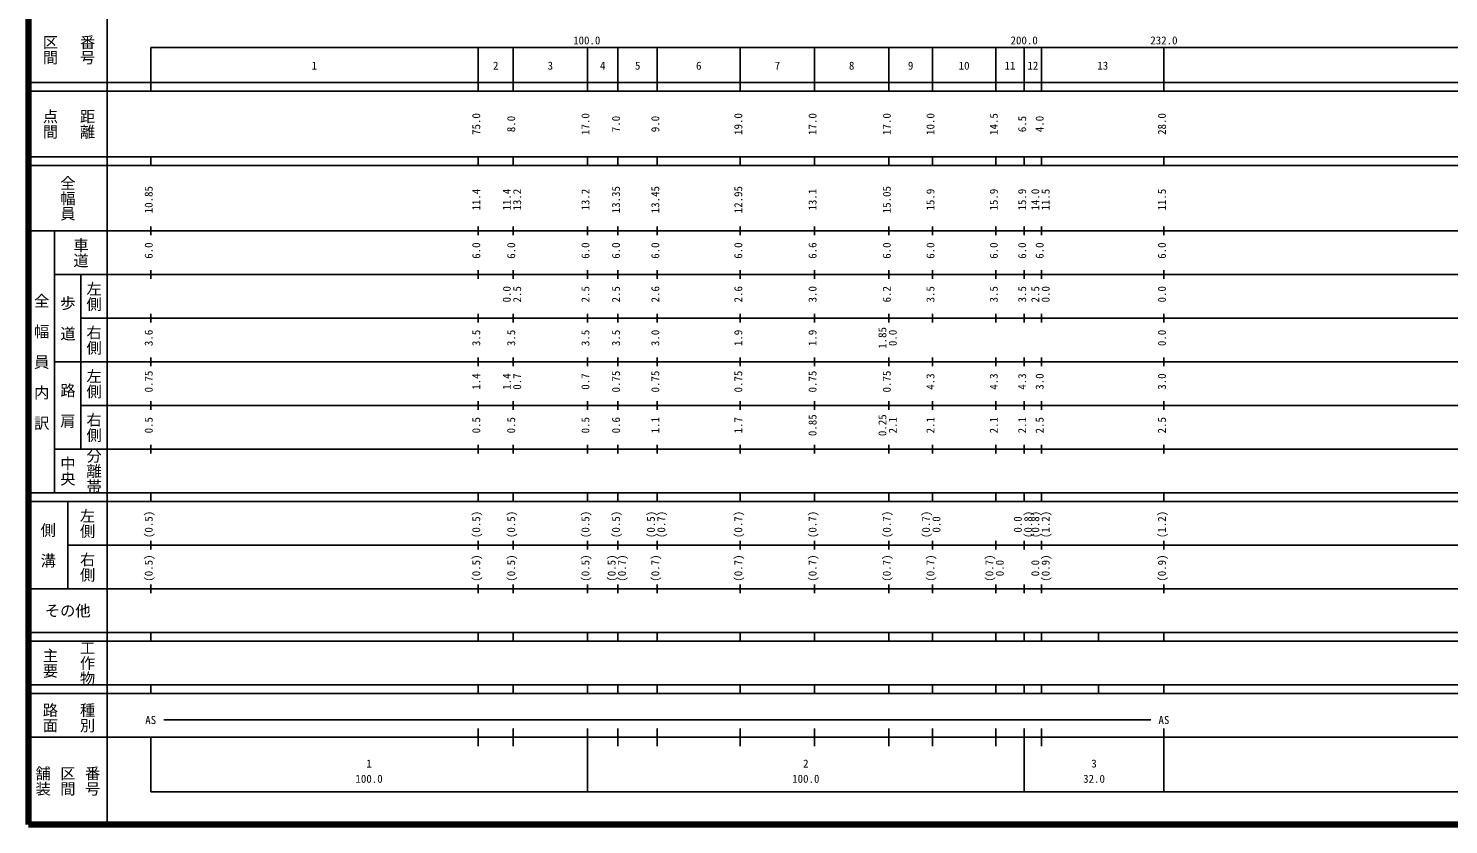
# Model space of a CAD drawing. Units: millimetres on the paper. Extents: x 40 to 680, y 20 to 380.
# Drawn here: x 40 to 365.2, y 20 to 202.4 of the extents above; entities that cross this region are included whole.
import ezdxf
from ezdxf.enums import TextEntityAlignment as Align

# ---------------------------------------------------------------- set-up
doc = ezdxf.new("R2010")
doc.units = ezdxf.units.MM
doc.layers.add('M-TTL', color=2, linetype='Continuous', lineweight=140)
doc.layers.add('M-TTL-BAND', color=7, linetype='Continuous', lineweight=25)
doc.styles.add('@ＭＳ ゴシック', font='')
doc.styles.add('ＭＳ ゴシック', font='')
doc.styles.get('@ＭＳ ゴシック').set_extended_font_data('@MS Gothic')
doc.styles.get('ＭＳ ゴシック').set_extended_font_data('MS Gothic')

msp = doc.modelspace()

# ---------------------------------------------------------------- linework, layer by layer
at = {"layer": 'M-TTL'}
for p, q in [((40, 380), (40, 20)), ((40, 20), (680, 20))]:
    msp.add_line(p, q, dxfattribs=at)
at = {"layer": 'M-TTL-BAND'}
for p, q in [((58, 370), (58, 20)), ((68, 198), (579, 198)), ((68, 198), (68, 188)), ((143, 188), (143, 198)), ((151, 188), (151, 198)), ((168, 188), (168, 198)), ((175, 188), (175, 198)), ((184, 188), (184, 198)), ((203, 188), (203, 198)), ((220, 188), (220, 198)), ((237, 188), (237, 198)), ((247, 188), (247, 198)), ((261.5, 188), (261.5, 198)), ((268, 188), (268, 198)), ((272, 188), (272, 198)), ((300, 188), (300, 198)), ((40, 190), (579, 190)), ((40, 188), (579, 188)), ((40, 173), (579, 173)), ((68, 171), (68, 173)), ((143, 171), (143, 173)), ((151, 171), (151, 173)), ((168, 171), (168, 173)), ((175, 171), (175, 173)), ((184, 171), (184, 173)), ((203, 171), (203, 173)), ((220, 171), (220, 173)), ((237, 171), (237, 173)), ((247, 171), (247, 173)), ((261.5, 171), (261.5, 173)), ((268, 171), (268, 173)), ((272, 171), (272, 173)), ((300, 171), (300, 173)), ((40, 171), (579, 171)), ((68, 155), (68, 157)), ((143, 155), (143, 157)), ((151, 155), (151, 157)), ((168, 155), (168, 157)), ((175, 155), (175, 157)), ((184, 155), (184, 157)), ((203, 155), (203, 157)), ((220, 155), (220, 157)), ((237, 155), (237, 157)), ((247, 155), (247, 157)), ((261.5, 155), (261.5, 157)), ((268, 155), (268, 157)), ((272, 155), (272, 157)), ((300, 155), (300, 157)), ((40, 156), (579, 156)), ((46, 96), (46, 156)), ((68, 145), (68, 147)), ((143, 145), (143, 147)), ((151, 145), (151, 147)), ((168, 145), (168, 147)), ((175, 145), (175, 147)), ((184, 145), (184, 147)), ((203, 145), (203, 147)), ((220, 145), (220, 147)), ((237, 145), (237, 147)), ((247, 145), (247, 147)), ((261.5, 145), (261.5, 147)), ((268, 145), (268, 147)), ((272, 145), (272, 147)), ((300, 145), (300, 147)), ((46, 146), (579, 146)), ((52, 146), (52, 106)), ((68, 135), (68, 137)), ((143, 135), (143, 137)), ((151, 135), (151, 137)), ((168, 135), (168, 137)), ((175, 135), (175, 137)), ((184, 135), (184, 137)), ((203, 135), (203, 137)), ((220, 135), (220, 137)), ((237, 135), (237, 137)), ((247, 135), (247, 137)), ((261.5, 135), (261.5, 137)), ((268, 135), (268, 137)), ((272, 135), (272, 137)), ((300, 135), (300, 137)), ((52, 136), (579, 136)), ((68, 125), (68, 127)), ((143, 125), (143, 127)), ((151, 125), (151, 127)), ((168, 125), (168, 127)), ((175, 125), (175, 127)), ((184, 125), (184, 127)), ((203, 125), (203, 127)), ((220, 125), (220, 127)), ((237, 125), (237, 127)), ((247, 125), (247, 127)), ((261.5, 125), (261.5, 127)), ((268, 125), (268, 127)), ((272, 125), (272, 127)), ((300, 125), (300, 127)), ((46, 126), (579, 126)), ((52, 116), (579, 116)), ((68, 115), (68, 117)), ((143, 115), (143, 117)), ((151, 115), (151, 117)), ((168, 115), (168, 117)), ((175, 115), (175, 117)), ((184, 115), (184, 117)), ((203, 115), (203, 117)), ((220, 115), (220, 117)), ((237, 115), (237, 117)), ((247, 115), (247, 117)), ((261.5, 115), (261.5, 117)), ((268, 115), (268, 117)), ((272, 115), (272, 117)), ((300, 115), (300, 117)), ((46, 106), (579, 106)), ((68, 105), (68, 107)), ((143, 105), (143, 107)), ((151, 105), (151, 107)), ((168, 105), (168, 107)), ((175, 105), (175, 107)), ((184, 105), (184, 107)), ((203, 105), (203, 107)), ((220, 105), (220, 107)), ((237, 105), (237, 107)), ((247, 105), (247, 107)), ((261.5, 105), (261.5, 107)), ((268, 105), (268, 107)), ((272, 105), (272, 107)), ((300, 105), (300, 107)), ((40, 96), (579, 96)), ((68, 94), (68, 96)), ((143, 94), (143, 96)), ((151, 94), (151, 96)), ((168, 94), (168, 96)), ((168, 94), (168, 96)), ((175, 94), (175, 96)), ((175, 94), (175, 96)), ((184, 94), (184, 96)), ((203, 94), (203, 96)), ((220, 94), (220, 96)), ((237, 94), (237, 96)), ((247, 94), (247, 96)), ((261.5, 94), (261.5, 96)), ((268, 94), (268, 96)), ((268, 94), (268, 96)), ((272, 94), (272, 96)), ((300, 94), (300, 96)), ((300, 94), (300, 96)), ((40, 94), (579, 94)), ((49, 94), (49, 74)), ((68, 83), (68, 85)), ((143, 83), (143, 85)), ((151, 83), (151, 85)), ((168, 83), (168, 85)), ((175, 83), (175, 85)), ((184, 83), (184, 85)), ((203, 83), (203, 85)), ((220, 83), (220, 85)), ((237, 83), (237, 85)), ((247, 83), (247, 85)), ((261.5, 83), (261.5, 85)), ((268, 83), (268, 85)), ((272, 83), (272, 85)), ((300, 83), (300, 85)), ((49, 84), (579, 84)), ((68, 73), (68, 75)), ((143, 73), (143, 75)), ((151, 73), (151, 75)), ((168, 73), (168, 75)), ((175, 73), (175, 75)), ((184, 73), (184, 75)), ((203, 73), (203, 75)), ((220, 73), (220, 75)), ((237, 73), (237, 75)), ((247, 73), (247, 75)), ((261.5, 73), (261.5, 75)), ((268, 73), (268, 75)), ((272, 73), (272, 75)), ((300, 73), (300, 75)), ((40, 74), (579, 74)), ((40, 64), (579, 64)), ((40, 62), (579, 62)), ((68, 62), (68, 64)), ((143, 62), (143, 64)), ((151, 62), (151, 64)), ((168, 62), (168, 64)), ((168, 62), (168, 64)), ((175, 62), (175, 64)), ((175, 62), (175, 64)), ((184, 62), (184, 64)), ((203, 62), (203, 64)), ((220, 62), (220, 64)), ((237, 62), (237, 64)), ((247, 62), (247, 64)), ((261.5, 62), (261.5, 64)), ((268, 62), (268, 64)), ((268, 62), (268, 64)), ((272, 62), (272, 64)), ((285, 62), (285, 64)), ((300, 62), (300, 64)), ((300, 62), (300, 64)), ((40, 52), (579, 52)), ((40, 50), (579, 50)), ((68, 50), (68, 52)), ((143, 50), (143, 52)), ((151, 50), (151, 52)), ((168, 50), (168, 52)), ((168, 50), (168, 52)), ((175, 50), (175, 52)), ((175, 50), (175, 52)), ((184, 50), (184, 52)), ((203, 50), (203, 52)), ((220, 50), (220, 52)), ((237, 50), (237, 52)), ((247, 50), (247, 52)), ((261.5, 50), (261.5, 52)), ((268, 50), (268, 52)), ((268, 50), (268, 52)), ((272, 50), (272, 52)), ((285, 50), (285, 52)), ((300, 50), (300, 52)), ((300, 50), (300, 52)), ((71, 44), (297, 44)), ((40, 40), (579, 40)), ((68, 40), (68, 27.5)), ((143, 38), (143, 42)), ((151, 38), (151, 42)), ((168, 27.5), (168, 42)), ((175, 38), (175, 42)), ((184, 38), (184, 42)), ((203, 38), (203, 42)), ((220, 38), (220, 42)), ((237, 38), (237, 42)), ((247, 38), (247, 42)), ((261.5, 38), (261.5, 42)), ((268, 27.5), (268, 42)), ((272, 38), (272, 42)), ((300, 27.5), (300, 42)), ((68, 27.5), (579, 27.5))]:
    msp.add_line(p, q, dxfattribs=at)

# ---------------------------------------------------------------- texts
at = {"layer": 'M-TTL-BAND', "style": '@ＭＳ ゴシック'}
for s, p in [('区間', (45, 197.5)), ('番号', (53.5, 197.5)), ('点間', (45, 180.5)), ('距離', (53.5, 180.5)), ('全幅員', (49, 163.5)), ('車道', (52, 151)), ('左側', (55, 141)), ('全\u3000幅\u3000員\u3000内\u3000訳', (43, 126)), ('歩\u3000道', (49, 136)), ('右側', (55, 131)), ('左側', (55, 121)), ('路\u3000肩', (49, 116)), ('右側', (55, 111)), ('中央', (49, 101)), ('分離帯', (55, 101)), ('左側', (53.5, 89)), ('側\u3000溝', (44.5, 84)), ('右側', (53.5, 79)), ('主要', (45, 57)), ('工作物', (53.5, 57)), ('路面', (45, 44.5)), ('種別', (53.5, 44.5)), ('舗装', (43.333, 30)), ('区間', (49, 30)), ('番号', (54.667, 30))]:
    msp.add_text(s, height=2.566, rotation=270, dxfattribs=at).set_placement(p, align=Align.MIDDLE_CENTER)
at = {"layer": 'M-TTL-BAND', "style": 'ＭＳ ゴシック'}
for s, p in [('100.0', (167.844, 198.195)), ('200.0', (268, 198.195)), ('232.0', (300, 198.195)), ('1', (105.5, 192.405)), ('2', (147, 192.405)), ('3', (159.5, 192.405)), ('4', (171.5, 192.405)), ('5', (179.5, 192.405)), ('6', (193.5, 192.405)), ('7', (211.5, 192.405)), ('8', (228.5, 192.405)), ('9', (242, 192.405)), ('10', (254.25, 192.405)), ('11', (264.75, 192.405)), ('12', (270, 192.405)), ('13', (286, 192.405)), ('AS', (68, 42.5)), ('AS', (300, 42.5)), ('1', (118, 32.523)), ('2', (218, 32.523)), ('3', (284, 32.523)), ('100.0', (118, 29.033)), ('100.0', (218, 29.033)), ('32.0', (284, 29.033))]:
    msp.add_text(s, height=1.833, dxfattribs=at).set_placement(p, align=Align.BOTTOM_CENTER)
for s, p in [('75.0', (144, 180.5)), ('8.0', (152, 180.5)), ('17.0', (169, 180.5)), ('7.0', (176, 180.5)), ('9.0', (185, 180.5)), ('19.0', (204, 180.5)), ('17.0', (221, 180.5)), ('17.0', (238, 180.5)), ('10.0', (248, 180.5)), ('14.5', (262.5, 180.5)), ('6.5', (269, 180.5)), ('4.0', (273, 180.5)), ('28.0', (301, 180.5)), ('10.85', (69, 163.174)), ('13.35', (176, 163.174)), ('13.45', (185, 163.174)), ('12.95', (204, 163.174)), ('15.05', (238, 163.174)), ('11.4', (144, 163.174)), ('11.4', (151, 163.174)), ('13.2', (153.37, 163.174)), ('13.2', (169, 163.174)), ('13.1', (221, 163.174)), ('15.9', (248, 163.174)), ('15.9', (262.5, 163.174)), ('15.9', (269, 163.174)), ('14.0', (272, 163.174)), ('11.5', (274.37, 163.174)), ('11.5', (301, 163.174)), ('6.0', (69, 151.5)), ('6.0', (144, 151.5)), ('6.0', (152, 151.5)), ('6.0', (169, 151.5)), ('6.0', (176, 151.5)), ('6.0', (185, 151.5)), ('6.0', (204, 151.5)), ('6.6', (221, 151.5)), ('6.0', (238, 151.5)), ('6.0', (248, 151.5)), ('6.0', (262.5, 151.5)), ('6.0', (269, 151.5)), ('6.0', (273, 151.5)), ('6.0', (301, 151.5)), ('0.0', (151, 141.5)), ('2.5', (153.37, 141.5)), ('2.5', (169, 141.5)), ('2.5', (176, 141.5)), ('2.6', (185, 141.5)), ('2.6', (204, 141.5)), ('3.0', (221, 141.5)), ('6.2', (238, 141.5)), ('3.5', (248, 141.5)), ('3.5', (262.5, 141.5)), ('3.5', (269, 141.5)), ('2.5', (272, 141.5)), ('0.0', (274.37, 141.5)), ('0.0', (301, 141.5)), ('1.85', (237, 131.5)), ('3.6', (69, 131.5)), ('3.5', (144, 131.5)), ('3.5', (152, 131.5)), ('3.5', (169, 131.5)), ('3.5', (176, 131.5)), ('3.0', (185, 131.5)), ('1.9', (204, 131.5)), ('1.9', (221, 131.5)), ('0.0', (239.37, 131.5)), ('0.0', (301, 131.5)), ('0.75', (69, 121.5)), ('0.75', (176, 121.5)), ('0.75', (185, 121.5)), ('0.75', (204, 121.5)), ('0.75', (221, 121.5)), ('0.75', (238, 121.5)), ('1.4', (144, 121.5)), ('1.4', (151, 121.5)), ('0.7', (153.37, 121.5)), ('0.7', (169, 121.5)), ('4.3', (248, 121.5)), ('4.3', (262.5, 121.5)), ('4.3', (269, 121.5)), ('3.0', (273, 121.5)), ('3.0', (301, 121.5)), ('0.85', (221, 111.5)), ('0.25', (237, 111.5)), ('0.5', (69, 111.5)), ('0.5', (144, 111.5)), ('0.5', (152, 111.5)), ('0.5', (169, 111.5)), ('0.6', (176, 111.5)), ('1.1', (185, 111.5)), ('1.7', (204, 111.5)), ('2.1', (239.37, 111.5)), ('2.1', (248, 111.5)), ('2.1', (262.5, 111.5)), ('2.1', (269, 111.5)), ('2.5', (273, 111.5)), ('2.5', (301, 111.5)), ('(0.5)', (69, 88.764)), ('(0.5)', (144, 88.764)), ('(0.5)', (152, 88.764)), ('(0.5)', (169, 88.764)), ('(0.5)', (176, 88.764)), ('(0.5)', (184, 88.764)), ('(0.7)', (186.37, 88.764)), ('(0.7)', (204, 88.764)), ('(0.7)', (221, 88.764)), ('(0.7)', (238, 88.764)), ('(0.7)', (247, 88.764)), ('(0.8)', (270.37, 88.764)), ('(0.8)', (272, 88.764)), ('(1.2)', (274.37, 88.764)), ('(1.2)', (301, 88.764)), ('0.0', (249.37, 88.764)), ('0.0', (268, 88.764)), ('(0.5)', (69, 78.764)), ('(0.5)', (144, 78.764)), ('(0.5)', (152, 78.764)), ('(0.5)', (169, 78.764)), ('(0.5)', (175, 78.764)), ('(0.7)', (177.37, 78.764)), ('(0.7)', (185, 78.764)), ('(0.7)', (204, 78.764)), ('(0.7)', (221, 78.764)), ('(0.7)', (238, 78.764)), ('(0.7)', (248, 78.764)), ('(0.7)', (261.5, 78.764)), ('(0.9)', (274.37, 78.764)), ('(0.9)', (301, 78.764)), ('0.0', (263.87, 78.764)), ('0.0', (272, 78.764))]:
    msp.add_text(s, height=1.833, rotation=90, dxfattribs=at).set_placement(p, align=Align.BOTTOM_CENTER)
msp.add_text('その他', height=2.566, dxfattribs=at).set_placement((49, 69), align=Align.MIDDLE_CENTER)

doc.saveas('drawing.dxf')
